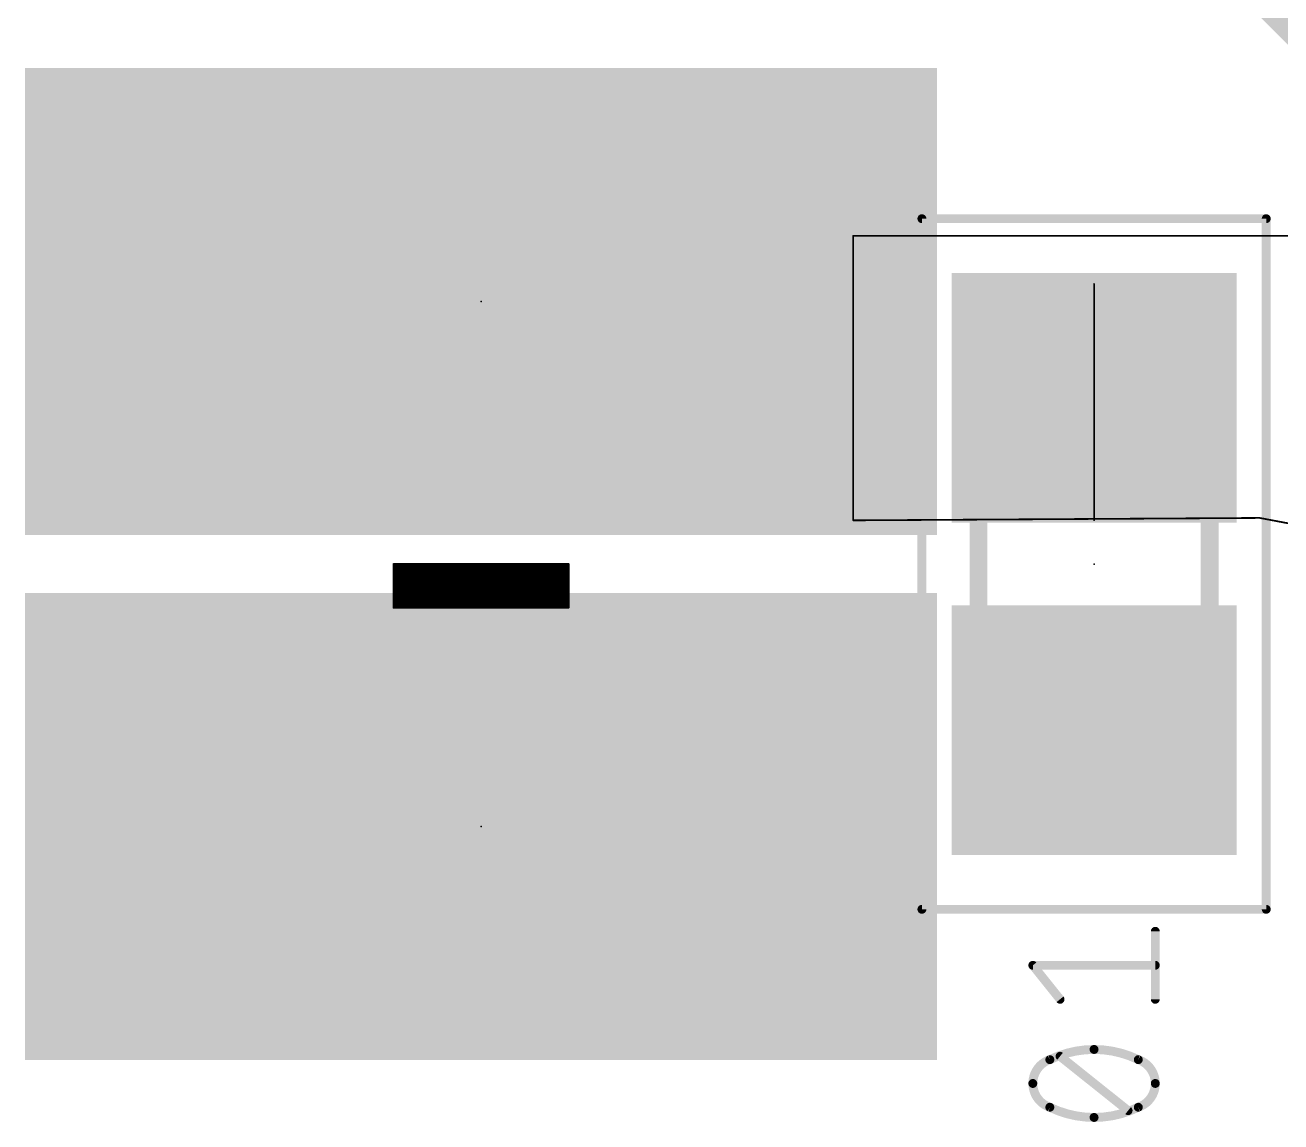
# Model space of a CAD drawing. Extents: x -59.9 to -20.9, y 122.9 to 183.1.
# Drawn here: x -45.1 to -37.93, y 147.56 to 153.83 of the extents above; entities that cross this region are included whole.
import ezdxf

# ---------------------------------------------------------------- set-up
doc = ezdxf.new("R2010")
doc.units = 0
for name, color, linetype in [('1', 12, 'CONTINUOUS'), ('18', 110, 'CONTINUOUS'), ('23', 53, 'CONTINUOUS'), ('25', 253, 'CONTINUOUS'), ('29', 253, 'CONTINUOUS'), ('39', 12, 'CONTINUOUS'), ('41', 12, 'CONTINUOUS'), ('51', 253, 'CONTINUOUS')]:
    doc.layers.add(name, color=color, linetype=linetype)

# ---------------------------------------------------------------- blocks, each defined once
blk = doc.blocks.new('RECT')
blk.add_solid([(-0.5, -0.5), (0.5, -0.5), (-0.5, 0.5), (0.5, 0.5)])
blk = doc.blocks.new('ROUNDV')
at = {"const_width": 0.5}
blk.add_lwpolyline([(0, -0.25, 1), (0, 0.25, 1), (0, -0.25)], format="xyb", dxfattribs=at)

msp = doc.modelspace()

# ---------------------------------------------------------------- linework, layer by layer
at = {"layer": '1'}
for points, const_width in [([(-38.25, 154.25), (-37, 153)], 0.25), ([(-42.5, 152.25), (-42.5, 153)], 0.25), ([(-36.525, 152.625), (-40.375, 152.625)], 0.01), ([(-40.375, 152.625), (-40.375, 150.9993)], 0.01), ([(-39, 152.35), (-39, 152)], 0.01), ([(-39, 151), (-39, 152.35)], 0.01), ([(-39, 152), (-39, 151)], 0.01), ([(-40.375, 150.9993), (-38.0546, 151.0132)], 0.01), ([(-38.0546, 151.0132), (-36.525, 150.725)], 0.01)]:
    msp.add_lwpolyline(points, dxfattribs=dict(at, const_width=const_width))
for points, const_width in [([(-42.4375, 153, 1), (-42.5625, 153)], 0.125), ([(-40.375, 152.6275, 1), (-40.375, 152.6225)], 0.005), ([(-40.3725, 152.625, 1), (-40.3775, 152.625)], 0.005), ([(-42.5625, 152.25, 1), (-42.4375, 152.25)], 0.125), ([(-38.9975, 152.35, 1), (-39.0025, 152.35)], 0.005), ([(-38.9975, 152.35, 1), (-39.0025, 152.35)], 0.005), ([(-38.9975, 152, 1), (-39.0025, 152)], 0.005), ([(-39.0025, 152, 1), (-38.9975, 152)], 0.005), ([(-38.0542, 151.0157, 1), (-38.0551, 151.0107)], 0.005), ([(-38.0546, 151.0107, 1), (-38.0547, 151.0157)], 0.005), ([(-40.3775, 150.9993, 1), (-40.3725, 150.9993)], 0.005), ([(-40.375, 151.0017, 1), (-40.375, 150.9968)], 0.005), ([(-39.0025, 151, 1), (-38.9975, 151)], 0.005), ([(-39.0025, 151, 1), (-38.9975, 151)], 0.005)]:
    msp.add_lwpolyline(points, format="xyb", dxfattribs=dict(at, const_width=const_width))
at = {"layer": '23'}
for p in [(-42.5, 152.25), (-39, 150.75), (-42.5, 149.25)]:
    msp.add_point(p, dxfattribs=at)
at = {"layer": '25', "const_width": 0.0508}
for points in [[(-38.6504, 148.2629), (-38.6504, 148.6514)], [(-39.1942, 148.2629), (-39.3496, 148.4572)], [(-39.3496, 148.4572), (-38.6504, 148.4572)], [(-38.8058, 147.6268), (-39.1942, 147.9375)]]:
    msp.add_lwpolyline(points, dxfattribs=at)
at = {"layer": '25'}
for points, const_width in [([(-38.6377, 148.6514, 1), (-38.6631, 148.6514)], 0.0254), ([(-39.3496, 148.4699, 1), (-39.3496, 148.4445)], 0.0254), ([(-39.3397, 148.4651, 1), (-39.3595, 148.4492)], 0.0254), ([(-38.6504, 148.4445, 1), (-38.6504, 148.4699)], 0.0254), ([(-39.2041, 148.255, 1), (-39.1843, 148.2709)], 0.0254), ([(-38.6631, 148.2629, 1), (-38.6377, 148.2629)], 0.0254), ([(-39, 147.9764, 0.1139), (-39.2525, 147.9181)], 0.0508), ([(-38.7475, 147.9181, 0.1139), (-39, 147.9764)], 0.0508), ([(-39, 147.9891, 1), (-39, 147.9637)], 0.0254), ([(-39, 147.9637, 1), (-39, 147.9891)], 0.0254), ([(-39.2525, 147.9181, 0.3205), (-39.3496, 147.7822)], 0.0508), ([(-39.2581, 147.9295, 1), (-39.2469, 147.9067)], 0.0254), ([(-39.2484, 147.9061, 1), (-39.2566, 147.9301)], 0.0254), ([(-39.1863, 147.9474, 1), (-39.2022, 147.9276)], 0.0254), ([(-38.6504, 147.7822, 0.3205), (-38.7475, 147.9181)], 0.0508), ([(-38.7434, 147.9301, 1), (-38.7516, 147.9061)], 0.0254), ([(-38.7531, 147.9067, 1), (-38.7419, 147.9295)], 0.0254), ([(-39.3496, 147.7822, 0.3205), (-39.2525, 147.6462)], 0.0508), ([(-39.3369, 147.7822, 1), (-39.3623, 147.7822)], 0.0254), ([(-39.3623, 147.7822, 1), (-39.3369, 147.7822)], 0.0254), ([(-38.7475, 147.6462, 0.3205), (-38.6504, 147.7822)], 0.0508), ([(-38.6377, 147.7822, 1), (-38.6631, 147.7822)], 0.0254), ([(-38.6631, 147.7822, 1), (-38.6377, 147.7822)], 0.0254), ([(-39.2525, 147.6462, 0.1139), (-39, 147.5879)], 0.0508), ([(-39.2469, 147.6576, 1), (-39.2581, 147.6348)], 0.0254), ([(-39.2566, 147.6342, 1), (-39.2484, 147.6582)], 0.0254), ([(-39, 147.5879, 0.1139), (-38.7475, 147.6462)], 0.0508), ([(-38.8137, 147.6169, 1), (-38.7978, 147.6367)], 0.0254), ([(-38.7516, 147.6582, 1), (-38.7434, 147.6342)], 0.0254), ([(-38.7419, 147.6348, 1), (-38.7531, 147.6576)], 0.0254), ([(-39, 147.6006, 1), (-39, 147.5752)], 0.0254), ([(-39, 147.5752, 1), (-39, 147.6006)], 0.0254)]:
    msp.add_lwpolyline(points, format="xyb", dxfattribs=dict(at, const_width=const_width))
at = {"layer": '39', "const_width": 0.0508}
for points in [[(-39.983, 148.777), (-39.983, 152.723)], [(-39.983, 152.723), (-38.017, 152.723)], [(-38.017, 152.723), (-38.017, 148.777)], [(-38.017, 148.777), (-39.983, 148.777)]]:
    msp.add_lwpolyline(points, dxfattribs=at)
at = {"layer": '39', "const_width": 0.0254}
for points in [[(-39.9703, 152.723, 1), (-39.9957, 152.723)], [(-39.983, 152.7357, 1), (-39.983, 152.7103)], [(-38.0043, 152.723, 1), (-38.0297, 152.723)], [(-38.017, 152.7103, 1), (-38.017, 152.7357)], [(-39.983, 148.7897, 1), (-39.983, 148.7643)], [(-39.9957, 148.777, 1), (-39.9703, 148.777)], [(-38.0297, 148.777, 1), (-38.0043, 148.777)], [(-38.017, 148.7643, 1), (-38.017, 148.7897)]]:
    msp.add_lwpolyline(points, format="xyb", dxfattribs=at)
at = {"layer": '41', "const_width": 0.01}
for points in [[(-43, 150.75), (-42, 150.75)], [(-43, 150.5), (-43, 150.75)], [(-43, 150.74), (-42, 150.74)], [(-43, 150.73), (-42, 150.73)], [(-43, 150.72), (-42, 150.72)], [(-42, 150.75), (-42, 150.5)], [(-43, 150.71), (-42, 150.71)], [(-43, 150.7), (-42, 150.7)], [(-43, 150.69), (-42, 150.69)], [(-43, 150.68), (-42, 150.68)], [(-43, 150.67), (-42, 150.67)], [(-43, 150.66), (-42, 150.66)], [(-43, 150.65), (-42, 150.65)], [(-43, 150.64), (-42, 150.64)], [(-43, 150.63), (-42, 150.63)], [(-43, 150.62), (-42, 150.62)], [(-43, 150.61), (-42, 150.61)], [(-43, 150.6), (-42, 150.6)], [(-43, 150.59), (-42, 150.59)], [(-43, 150.58), (-42, 150.58)], [(-43, 150.57), (-42, 150.57)], [(-43, 150.56), (-42, 150.56)], [(-43, 150.55), (-42, 150.55)], [(-43, 150.54), (-42, 150.54)], [(-43, 150.53), (-42, 150.53)], [(-43, 150.52), (-42, 150.52)], [(-43, 150.51), (-42, 150.51)], [(-42, 150.5), (-43, 150.5)], [(-43, 150.5), (-42, 150.5)]]:
    msp.add_lwpolyline(points, dxfattribs=at)
at = {"layer": '41', "const_width": 0.005}
for points in [[(-43, 150.7525, 1), (-43, 150.7475)], [(-42.9975, 150.75, 1), (-43.0025, 150.75)], [(-43, 150.7425, 1), (-43, 150.7375)], [(-43, 150.7325, 1), (-43, 150.7275)], [(-43, 150.7225, 1), (-43, 150.7175)], [(-41.9975, 150.75, 1), (-42.0025, 150.75)], [(-42, 150.7475, 1), (-42, 150.7525)], [(-42, 150.7375, 1), (-42, 150.7425)], [(-42, 150.7275, 1), (-42, 150.7325)], [(-42, 150.7175, 1), (-42, 150.7225)], [(-43, 150.7125, 1), (-43, 150.7075)], [(-43, 150.7025, 1), (-43, 150.6975)], [(-43, 150.6925, 1), (-43, 150.6875)], [(-43, 150.6825, 1), (-43, 150.6775)], [(-43, 150.6725, 1), (-43, 150.6675)], [(-43, 150.6625, 1), (-43, 150.6575)], [(-43, 150.6525, 1), (-43, 150.6475)], [(-42, 150.7075, 1), (-42, 150.7125)], [(-42, 150.6975, 1), (-42, 150.7025)], [(-42, 150.6875, 1), (-42, 150.6925)], [(-42, 150.6775, 1), (-42, 150.6825)], [(-42, 150.6675, 1), (-42, 150.6725)], [(-42, 150.6575, 1), (-42, 150.6625)], [(-42, 150.6475, 1), (-42, 150.6525)], [(-43, 150.6425, 1), (-43, 150.6375)], [(-43, 150.6325, 1), (-43, 150.6275)], [(-43, 150.6225, 1), (-43, 150.6175)], [(-43, 150.6125, 1), (-43, 150.6075)], [(-43, 150.6025, 1), (-43, 150.5975)], [(-43, 150.5925, 1), (-43, 150.5875)], [(-43, 150.5825, 1), (-43, 150.5775)], [(-43, 150.5725, 1), (-43, 150.5675)], [(-42, 150.6375, 1), (-42, 150.6425)], [(-42, 150.6275, 1), (-42, 150.6325)], [(-42, 150.6175, 1), (-42, 150.6225)], [(-42, 150.6075, 1), (-42, 150.6125)], [(-42, 150.5975, 1), (-42, 150.6025)], [(-42, 150.5875, 1), (-42, 150.5925)], [(-42, 150.5775, 1), (-42, 150.5825)], [(-42, 150.5675, 1), (-42, 150.5725)], [(-43, 150.5625, 1), (-43, 150.5575)], [(-43, 150.5525, 1), (-43, 150.5475)], [(-43, 150.5425, 1), (-43, 150.5375)], [(-43, 150.5325, 1), (-43, 150.5275)], [(-43, 150.5225, 1), (-43, 150.5175)], [(-43, 150.5125, 1), (-43, 150.5075)], [(-43, 150.5025, 1), (-43, 150.4975)], [(-43, 150.5025, 1), (-43, 150.4975)], [(-43.0025, 150.5, 1), (-42.9975, 150.5)], [(-42.0025, 150.5, 1), (-41.9975, 150.5)], [(-42, 150.5575, 1), (-42, 150.5625)], [(-42, 150.5475, 1), (-42, 150.5525)], [(-42, 150.5375, 1), (-42, 150.5425)], [(-42, 150.5275, 1), (-42, 150.5325)], [(-42, 150.5175, 1), (-42, 150.5225)], [(-42, 150.5075, 1), (-42, 150.5125)], [(-42, 150.4975, 1), (-42, 150.5025)], [(-42, 150.4975, 1), (-42, 150.5025)]]:
    msp.add_lwpolyline(points, format="xyb", dxfattribs=at)
at = {"layer": '51', "const_width": 0.1016}
for points in [[(-39.66, 151.106), (-39.66, 150.369)], [(-38.34, 151.131), (-38.34, 150.369)]]:
    msp.add_lwpolyline(points, dxfattribs=at)
at = {"layer": '51', "const_width": 0.0508}
for points in [[(-39.6346, 151.106, 1), (-39.6854, 151.106)], [(-38.3146, 151.131, 1), (-38.3654, 151.131)], [(-39.6854, 150.369, 1), (-39.6346, 150.369)], [(-38.3654, 150.369, 1), (-38.3146, 150.369)]]:
    msp.add_lwpolyline(points, format="xyb", dxfattribs=at)

# ---------------------------------------------------------------- block references
at = {"layer": '1'}
for p, xscale, yscale, rotation in [((-42.5, 152.25), 2.54, 5.08, 90), ((-39, 151.7), 1.3, 1.5, 270), ((-42.5, 149.25), 2.54, 5.08, 90), ((-39, 149.8), 1.3, 1.5, 270)]:
    msp.add_blockref('RECT', p, dxfattribs=dict(at, xscale=xscale, yscale=yscale, rotation=rotation))
at = {"layer": '18', "xscale": 0.604, "yscale": 0.604}
for p in [(-44.5, 153), (-44.5, 153), (-42.5, 153), (-42.5, 153), (-40.5, 153), (-40.5, 153), (-44.5, 151.5), (-44.5, 151.5), (-42.5, 151.5), (-42.5, 151.5), (-40.5, 151.5), (-40.5, 151.5), (-44.5, 150), (-44.5, 150), (-42.5, 150), (-42.5, 150), (-40.5, 150), (-40.5, 150), (-44.5, 148.5), (-44.5, 148.5), (-42.5, 148.5), (-42.5, 148.5), (-40.5, 148.5), (-40.5, 148.5)]:
    msp.add_blockref('ROUNDV', p, dxfattribs=at)
at = {"layer": '29'}
for p, xscale, yscale, rotation in [((-42.5, 152.25), 2.667, 5.207, 90), ((-39, 151.7), 1.427, 1.627, 270), ((-42.5, 149.25), 2.667, 5.207, 90), ((-39, 149.8), 1.427, 1.627, 270)]:
    msp.add_blockref('RECT', p, dxfattribs=dict(at, xscale=xscale, yscale=yscale, rotation=rotation))
at = {"layer": '51', "xscale": 0.7501, "yscale": 1.4501, "rotation": 270}
for p in [(-38.9989, 151.4672), (-38.9989, 150.0194)]:
    msp.add_blockref('RECT', p, dxfattribs=at)

doc.saveas('drawing.dxf')
